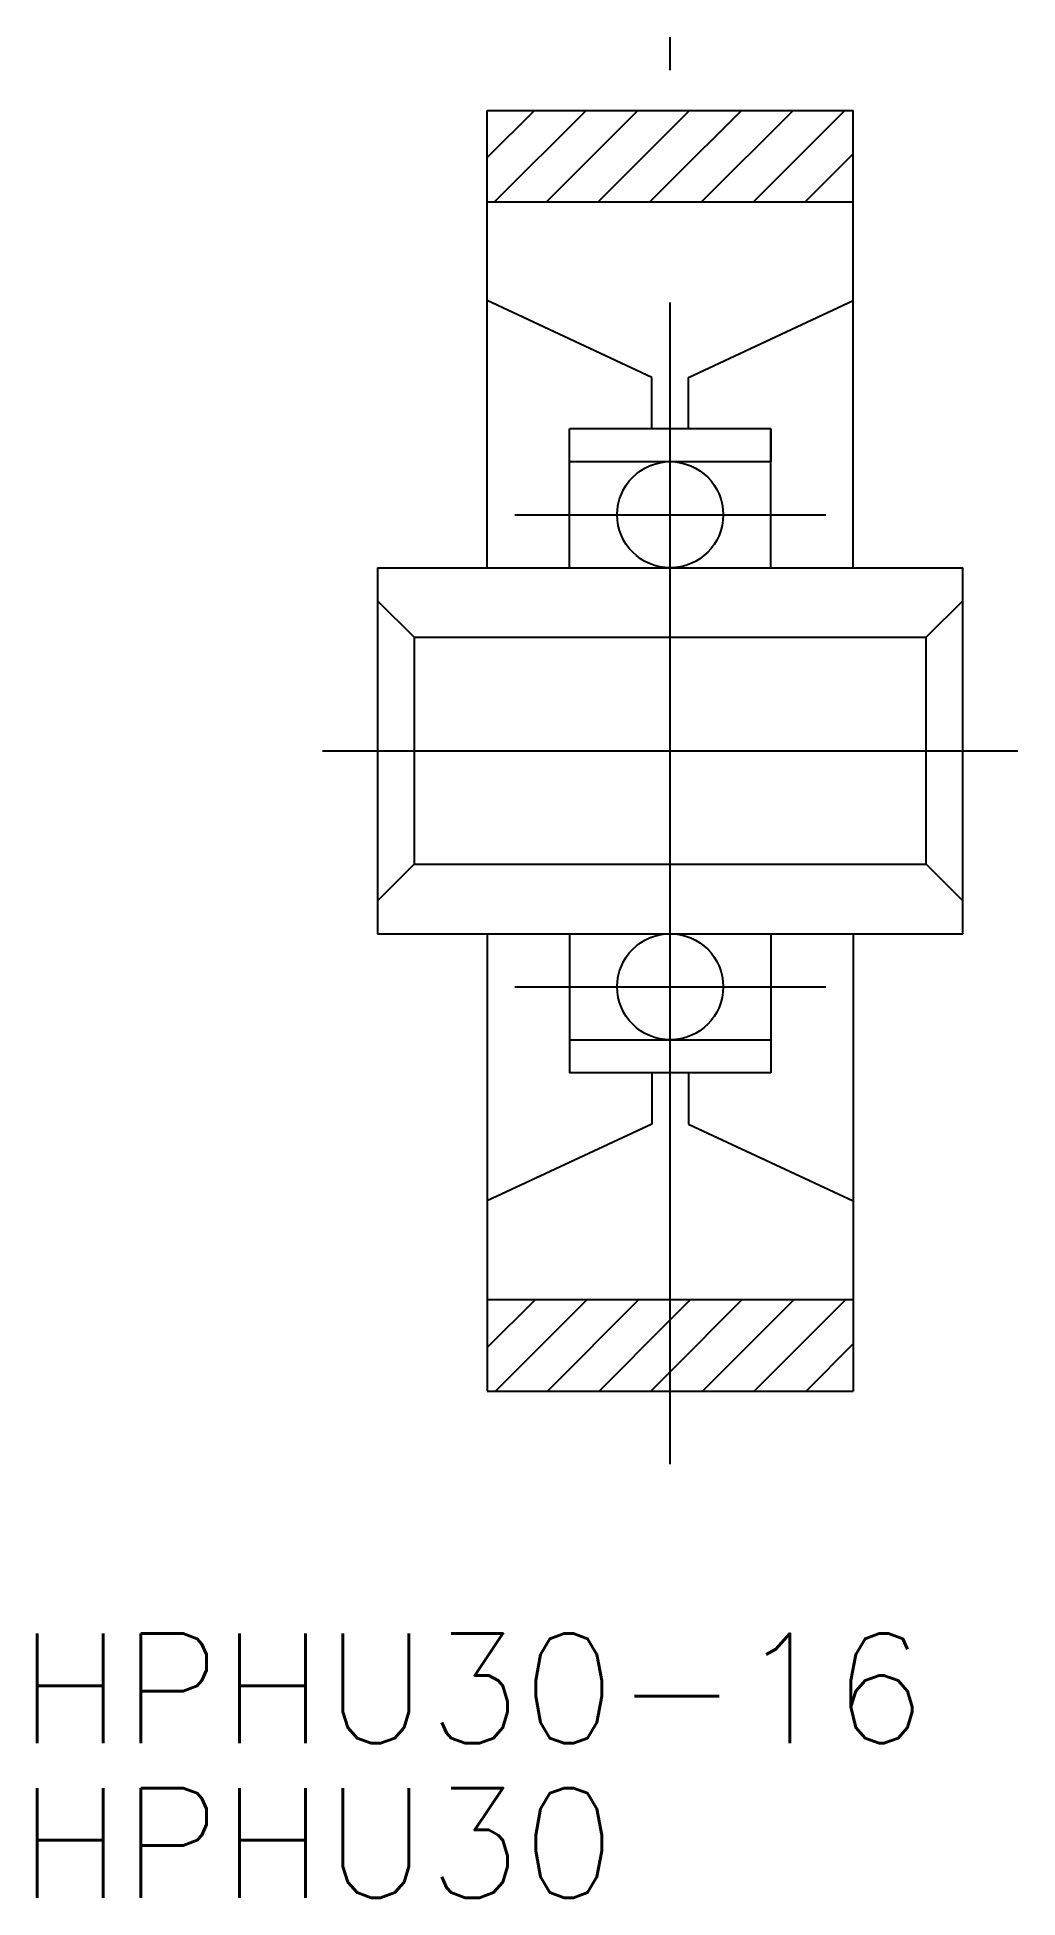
# Model space of a CAD drawing. Extents: x -17.3 to 9.5, y -31.3 to 19.5.
import ezdxf

# ---------------------------------------------------------------- set-up
doc = ezdxf.new("R2010")
doc.units = 0
doc.linetypes.add('CENTER', pattern=[50.8, 31.75, -6.35, 6.35, -6.35])
doc.layers.get('0').update_dxf_attribs({"linetype": 'CONTINUOUS'})
doc.layers.add('CENTER', color=1, linetype='CENTER')
doc.styles.get("Standard").update_dxf_attribs({"font": 'txt.shx', "height": 3, "bigfont": 'bigfont.shx'})

# ---------------------------------------------------------------- blocks, each defined once
blk = doc.blocks.new('*U8')
at = {"color": 7, "linetype": 'CONTINUOUS'}
blk.add_text('HPHU30-16', height=3, dxfattribs=at).set_placement((-17.816, -27.127))
blk = doc.blocks.new('*U9')
at = {"color": 7, "linetype": 'CONTINUOUS'}
blk.add_text('HPHU30', height=3, dxfattribs=at).set_placement((-17.816, -31.349))

msp = doc.modelspace()

# ---------------------------------------------------------------- linework, layer by layer
at = {"color": 7, "linetype": 'CONTINUOUS'}
for p, q in [((-5, 5), (-5, 17.5)), ((-5, 17.5), (5, 17.5)), ((5, 5), (5, 17.5)), ((-5, 15), (5, 15)), ((-0.5, 10.202), (-5, 12.3)), ((0.5, 10.202), (5, 12.3)), ((-0.5, 8.8), (-0.5, 10.202)), ((0.5, 8.8), (0.5, 10.202)), ((2.75, 8.8), (-2.75, 8.8)), ((-2.75, 5), (-2.75, 8.8)), ((2.75, 8.8), (2.75, 7.9)), ((2.75, 5), (2.75, 8.8)), ((-2.75, 7.9), (2.75, 7.9)), ((-8, 5), (-8, -5)), ((-8, 5), (8, 5)), ((8, -5), (8, 5)), ((-8, 4.1), (-7, 3.1)), ((8, 4.1), (7, 3.1)), ((-7, 3.1), (-7, -3.1)), ((-7, 3.1), (7, 3.1)), ((7, -3.1), (7, 3.1)), ((-8, -4.1), (-7, -3.1)), ((-7, -3.1), (7, -3.1)), ((8, -4.1), (7, -3.1)), ((-8, -5), (8, -5)), ((-5, -5), (-5, -17.5)), ((-2.75, -5), (-2.75, -8.8)), ((2.75, -5), (2.75, -8.8)), ((5, -5), (5, -17.5)), ((-2.75, -7.9), (2.75, -7.9)), ((2.75, -8.8), (-2.75, -8.8)), ((-0.5, -8.8), (-0.5, -10.202)), ((0.5, -8.8), (0.5, -10.202)), ((-0.5, -10.202), (-5, -12.3)), ((0.5, -10.202), (5, -12.3)), ((-5, -15), (5, -15)), ((-5, -17.5), (5, -17.5))]:
    msp.add_line(p, q, dxfattribs=at)
at = {"color": 3, "linetype": 'CONTINUOUS'}
for p, q in [((-5, 16.213), (-3.713, 17.5)), ((-4.799, 15), (-2.299, 17.5)), ((-3.385, 15), (-0.885, 17.5)), ((0, 16.971), (0.529, 17.5)), ((0, 15.556), (1.944, 17.5)), ((0.858, 15), (3.358, 17.5)), ((2.272, 15), (4.772, 17.5)), ((-1.971, 15), (0, 16.971)), ((3.686, 15), (5, 16.314)), ((-0.556, 15), (0, 15.556)), ((-5, -16.314), (-3.686, -15)), ((-4.772, -17.5), (-2.272, -15)), ((-3.358, -17.5), (-0.858, -15)), ((0, -15.556), (0.556, -15)), ((0, -16.971), (1.971, -15)), ((0.885, -17.5), (3.385, -15)), ((2.299, -17.5), (4.799, -15)), ((-1.944, -17.5), (0, -15.556)), ((3.713, -17.5), (5, -16.213)), ((-0.529, -17.5), (0, -16.971))]:
    msp.add_line(p, q, dxfattribs=at)
at = {"color": 7, "linetype": 'CONTINUOUS'}
for centre in [(0, 6.45), (0, -6.45)]:
    msp.add_circle(centre, 1.45, dxfattribs=at)
at = {"layer": 'CENTER', "color": 1, "linetype": 'CENTER'}
for p, q in [((0, -19.5), (0, 19.5)), ((-4.25, 6.45), (4.25, 6.45)), ((-9.5, 0), (9.5, 0)), ((-4.25, -6.45), (4.25, -6.45))]:
    msp.add_line(p, q, dxfattribs=at)

# ---------------------------------------------------------------- block references
at = {"color": 7, "linetype": 'CONTINUOUS'}
for name in ['*U8', '*U9']:
    msp.add_blockref(name, (0, 0), dxfattribs=at)

doc.saveas('drawing.dxf')
